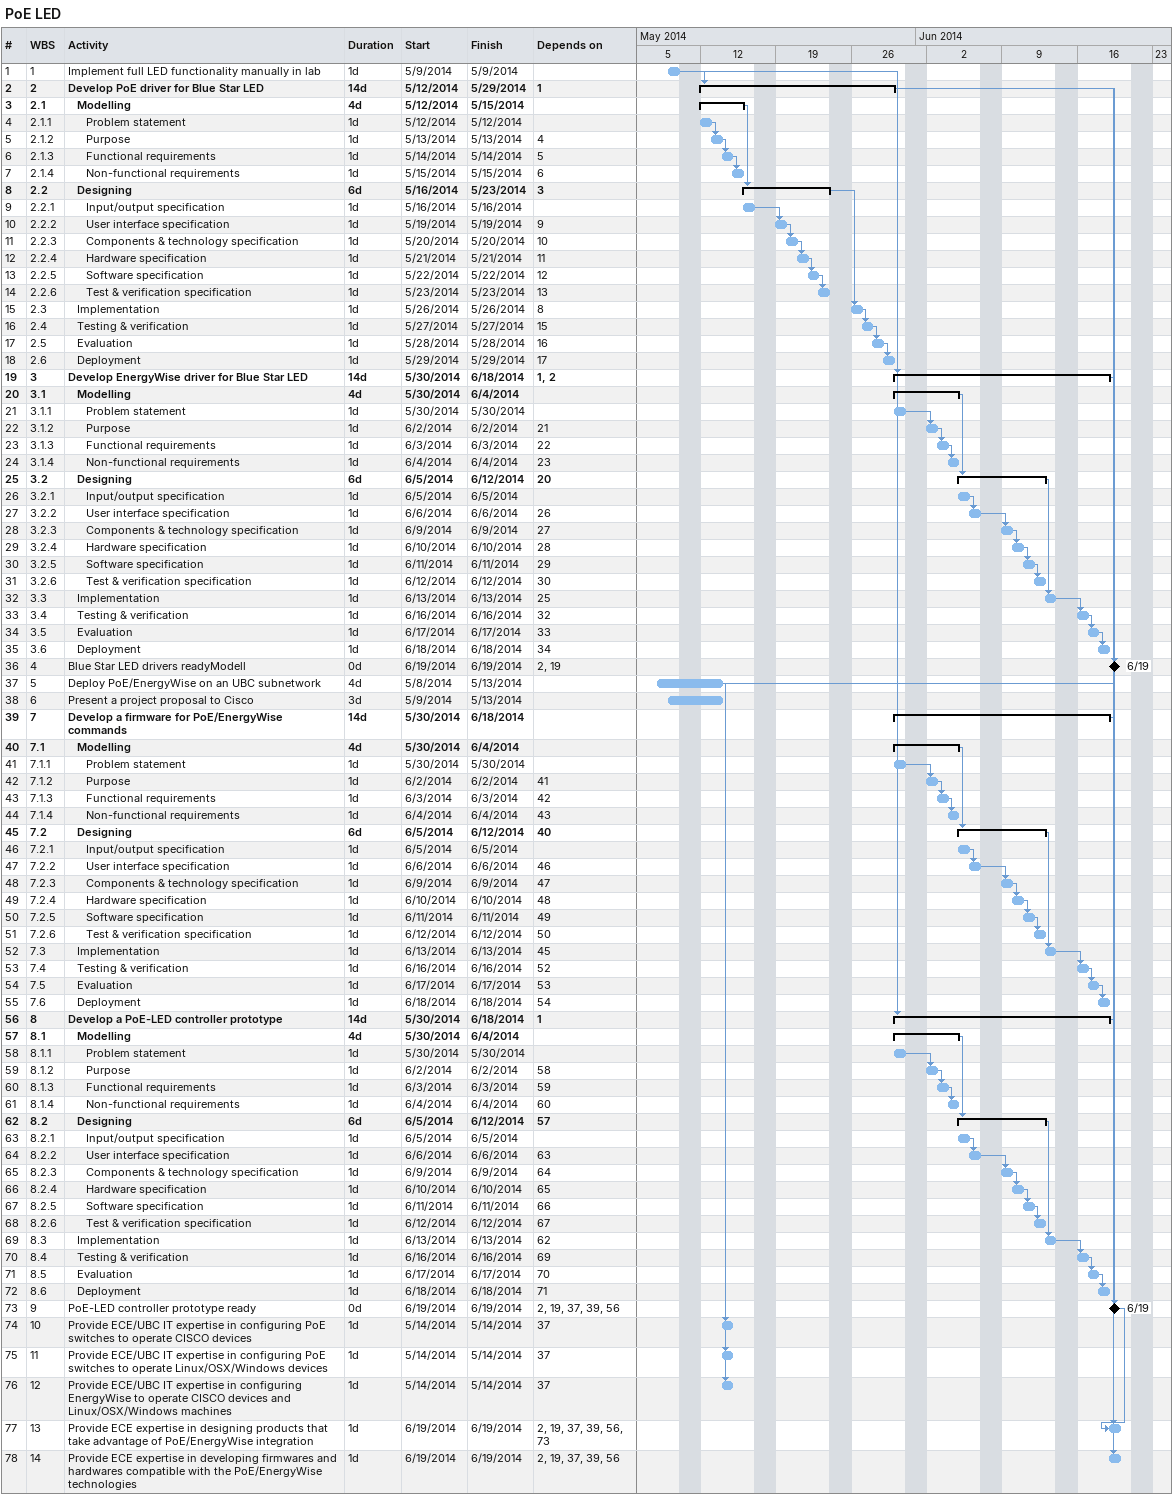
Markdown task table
PoE LED

| ID | WBS | Task | Duration | Start | Finish | Predecessors |
|---|---|---|---|---|---|---|
| 1 | 1 | Implement full LED functionality manually in lab | 1d | 2014-05-09 | 2014-05-09 |  |
| 2 | 2 | **Develop PoE driver for Blue Star LED** | 14d | 2014-05-12 | 2014-05-29 | 1 |
| 3 | 2.1 | **Modelling** | 4d | 2014-05-12 | 2014-05-15 |  |
| 4 | 2.1.1 | Problem statement | 1d | 2014-05-12 | 2014-05-12 |  |
| 5 | 2.1.2 | Purpose | 1d | 2014-05-13 | 2014-05-13 | 4 |
| 6 | 2.1.3 | Functional requirements | 1d | 2014-05-14 | 2014-05-14 | 5 |
| 7 | 2.1.4 | Non-functional requirements | 1d | 2014-05-15 | 2014-05-15 | 6 |
| 8 | 2.2 | **Designing** | 6d | 2014-05-16 | 2014-05-23 | 3 |
| 9 | 2.2.1 | Input/output specification | 1d | 2014-05-16 | 2014-05-16 |  |
| 10 | 2.2.2 | User interface specification | 1d | 2014-05-19 | 2014-05-19 | 9 |
| 11 | 2.2.3 | Components & technology specification | 1d | 2014-05-20 | 2014-05-20 | 10 |
| 12 | 2.2.4 | Hardware specification | 1d | 2014-05-21 | 2014-05-21 | 11 |
| 13 | 2.2.5 | Software specification | 1d | 2014-05-22 | 2014-05-22 | 12 |
| 14 | 2.2.6 | Test & verification specification | 1d | 2014-05-23 | 2014-05-23 | 13 |
| 15 | 2.3 | Implementation | 1d | 2014-05-26 | 2014-05-26 | 8 |
| 16 | 2.4 | Testing & verification | 1d | 2014-05-27 | 2014-05-27 | 15 |
| 17 | 2.5 | Evaluation | 1d | 2014-05-28 | 2014-05-28 | 16 |
| 18 | 2.6 | Deployment | 1d | 2014-05-29 | 2014-05-29 | 17 |
| 19 | 3 | **Develop EnergyWise driver for Blue Star LED** | 14d | 2014-05-30 | 2014-06-18 | 1, 2 |
| 20 | 3.1 | **Modelling** | 4d | 2014-05-30 | 2014-06-04 |  |
| 21 | 3.1.1 | Problem statement | 1d | 2014-05-30 | 2014-05-30 |  |
| 22 | 3.1.2 | Purpose | 1d | 2014-06-02 | 2014-06-02 | 21 |
| 23 | 3.1.3 | Functional requirements | 1d | 2014-06-03 | 2014-06-03 | 22 |
| 24 | 3.1.4 | Non-functional requirements | 1d | 2014-06-04 | 2014-06-04 | 23 |
| 25 | 3.2 | **Designing** | 6d | 2014-06-05 | 2014-06-12 | 20 |
| 26 | 3.2.1 | Input/output specification | 1d | 2014-06-05 | 2014-06-05 |  |
| 27 | 3.2.2 | User interface specification | 1d | 2014-06-06 | 2014-06-06 | 26 |
| 28 | 3.2.3 | Components & technology specification | 1d | 2014-06-09 | 2014-06-09 | 27 |
| 29 | 3.2.4 | Hardware specification | 1d | 2014-06-10 | 2014-06-10 | 28 |
| 30 | 3.2.5 | Software specification | 1d | 2014-06-11 | 2014-06-11 | 29 |
| 31 | 3.2.6 | Test & verification specification | 1d | 2014-06-12 | 2014-06-12 | 30 |
| 32 | 3.3 | Implementation | 1d | 2014-06-13 | 2014-06-13 | 25 |
| 33 | 3.4 | Testing & verification | 1d | 2014-06-16 | 2014-06-16 | 32 |
| 34 | 3.5 | Evaluation | 1d | 2014-06-17 | 2014-06-17 | 33 |
| 35 | 3.6 | Deployment | 1d | 2014-06-18 | 2014-06-18 | 34 |
| 36 | 4 | Blue Star LED drivers readyModell | 0d | 2014-06-19 | 2014-06-19 | 2, 19 |
| 37 | 5 | Deploy PoE/EnergyWise on an UBC subnetwork | 4d | 2014-05-08 | 2014-05-13 |  |
| 38 | 6 | Present a project proposal to Cisco | 3d | 2014-05-09 | 2014-05-13 |  |
| 39 | 7 | **Develop a firmware for PoE/EnergyWise commands** | 14d | 2014-05-30 | 2014-06-18 |  |
| 40 | 7.1 | **Modelling** | 4d | 2014-05-30 | 2014-06-04 |  |
| 41 | 7.1.1 | Problem statement | 1d | 2014-05-30 | 2014-05-30 |  |
| 42 | 7.1.2 | Purpose | 1d | 2014-06-02 | 2014-06-02 | 41 |
| 43 | 7.1.3 | Functional requirements | 1d | 2014-06-03 | 2014-06-03 | 42 |
| 44 | 7.1.4 | Non-functional requirements | 1d | 2014-06-04 | 2014-06-04 | 43 |
| 45 | 7.2 | **Designing** | 6d | 2014-06-05 | 2014-06-12 | 40 |
| 46 | 7.2.1 | Input/output specification | 1d | 2014-06-05 | 2014-06-05 |  |
| 47 | 7.2.2 | User interface specification | 1d | 2014-06-06 | 2014-06-06 | 46 |
| 48 | 7.2.3 | Components & technology specification | 1d | 2014-06-09 | 2014-06-09 | 47 |
| 49 | 7.2.4 | Hardware specification | 1d | 2014-06-10 | 2014-06-10 | 48 |
| 50 | 7.2.5 | Software specification | 1d | 2014-06-11 | 2014-06-11 | 49 |
| 51 | 7.2.6 | Test & verification specification | 1d | 2014-06-12 | 2014-06-12 | 50 |
| 52 | 7.3 | Implementation | 1d | 2014-06-13 | 2014-06-13 | 45 |
| 53 | 7.4 | Testing & verification | 1d | 2014-06-16 | 2014-06-16 | 52 |
| 54 | 7.5 | Evaluation | 1d | 2014-06-17 | 2014-06-17 | 53 |
| 55 | 7.6 | Deployment | 1d | 2014-06-18 | 2014-06-18 | 54 |
| 56 | 8 | **Develop a PoE-LED controller prototype** | 14d | 2014-05-30 | 2014-06-18 | 1 |
| 57 | 8.1 | **Modelling** | 4d | 2014-05-30 | 2014-06-04 |  |
| 58 | 8.1.1 | Problem statement | 1d | 2014-05-30 | 2014-05-30 |  |
| 59 | 8.1.2 | Purpose | 1d | 2014-06-02 | 2014-06-02 | 58 |
| 60 | 8.1.3 | Functional requirements | 1d | 2014-06-03 | 2014-06-03 | 59 |
| 61 | 8.1.4 | Non-functional requirements | 1d | 2014-06-04 | 2014-06-04 | 60 |
| 62 | 8.2 | **Designing** | 6d | 2014-06-05 | 2014-06-12 | 57 |
| 63 | 8.2.1 | Input/output specification | 1d | 2014-06-05 | 2014-06-05 |  |
| 64 | 8.2.2 | User interface specification | 1d | 2014-06-06 | 2014-06-06 | 63 |
| 65 | 8.2.3 | Components & technology specification | 1d | 2014-06-09 | 2014-06-09 | 64 |
| 66 | 8.2.4 | Hardware specification | 1d | 2014-06-10 | 2014-06-10 | 65 |
| 67 | 8.2.5 | Software specification | 1d | 2014-06-11 | 2014-06-11 | 66 |
| 68 | 8.2.6 | Test & verification specification | 1d | 2014-06-12 | 2014-06-12 | 67 |
| 69 | 8.3 | Implementation | 1d | 2014-06-13 | 2014-06-13 | 62 |
| 70 | 8.4 | Testing & verification | 1d | 2014-06-16 | 2014-06-16 | 69 |
| 71 | 8.5 | Evaluation | 1d | 2014-06-17 | 2014-06-17 | 70 |
| 72 | 8.6 | Deployment | 1d | 2014-06-18 | 2014-06-18 | 71 |
| 73 | 9 | PoE-LED controller prototype ready | 0d | 2014-06-19 | 2014-06-19 | 2, 19, 37, 39, 56 |
| 74 | 10 | Provide ECE/UBC IT expertise in configuring PoE switches to operate CISCO devices | 1d | 2014-05-14 | 2014-05-14 | 37 |
| 75 | 11 | Provide ECE/UBC IT expertise in configuring PoE switches to operate Linux/OSX/Windows devices | 1d | 2014-05-14 | 2014-05-14 | 37 |
| 76 | 12 | Provide ECE/UBC IT expertise in configuring EnergyWise to operate CISCO devices and Linux/OSX/Windows machines | 1d | 2014-05-14 | 2014-05-14 | 37 |
| 77 | 13 | Provide ECE expertise in designing products that take advantage of PoE/EnergyWise integration | 1d | 2014-06-19 | 2014-06-19 | 2, 19, 37, 39, 56, 73 |
| 78 | 14 | Provide ECE expertise in developing firmwares and hardwares compatible with the PoE/EnergyWise technologies | 1d | 2014-06-19 | 2014-06-19 | 2, 19, 37, 39, 56 |
